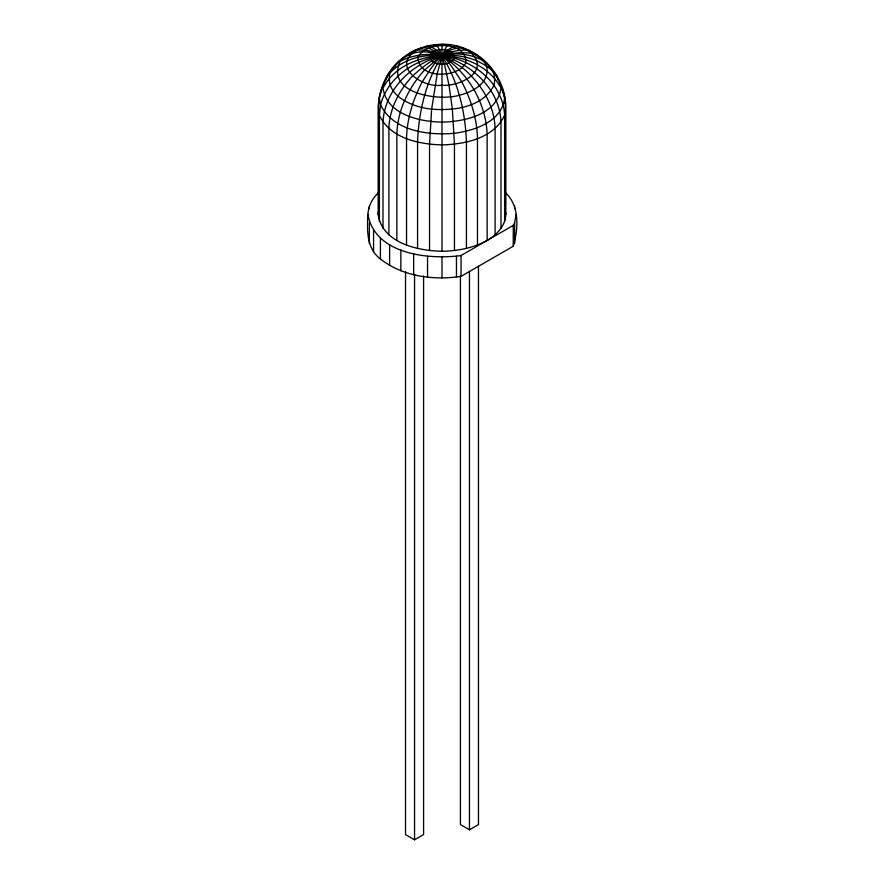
<?xml version="1.0" encoding="UTF-8"?>
<svg xmlns="http://www.w3.org/2000/svg" width="884" height="884" viewBox="0 0 884 884"><rect width="100%" height="100%" fill="white"/><g stroke="black" fill="none" stroke-linecap="round" stroke-linejoin="round"><path stroke-width="1.33" d="M487.15 240.448C496.587 234.857 505.449 225.995 505.847 214.381L505.847 108.025C506.134 73.925 476.222 43.659 442 44.2L442 251.255C417.624 250.769 382.264 243.078 378.153 214.381L378.153 108.025C378.761 90.886 385.347 73.991 397.855 62.035C406.474 55.117 416.563 46.101 428.42 48.134C461.68 62.93 485.692 97.549 487.15 134.092L487.15 240.448C473.371 248.017 457.603 251.023 442 251.255M379.38 221.575L379.38 115.218C377.645 105.726 378.827 94.986 382.949 86.278M505.294 192.48C519.836 205.718 518.411 229.067 513.25 246.238L461.05 276.372C433.48 280.482 402.894 276.593 380.418 259.001C366.429 248.448 367.004 230.083 367.932 214.381C368.385 205.928 372.44 198.104 378.706 192.48M378.153 214.381L378.761 210.79M514.643 243.586L514.643 222.724L516.068 214.381M385.579 80.179L387.501 75.041L390.22 72.101M513.25 246.238L513.25 225.387L514.643 222.724M394.352 67.118C400.761 57.316 411.723 51.924 422.287 47.648M415.148 51.128C422.707 45.846 432.862 44.631 442 44.2M367.932 214.381C374.772 254.283 428.464 259.94 461.05 255.52L513.25 225.387M405.524 271.808L405.524 834.584L414.552 839.8L423.58 834.584L423.58 275.941M460.42 275.907L460.42 824.573L469.448 829.789L478.476 824.573L478.476 266.25M433.193 45.603L435.083 44.598L437.237 46.023L439.569 49.847L444.431 63.946L448.917 84.765L452.354 109.13L454.453 144.191L454.453 250.537M424.718 47.084L428.42 45.758C443.669 51.758 452.895 68.488 461.713 81.715C470.907 99.284 477.062 118.743 477.471 138.678L477.471 245.034M468.851 51.128C452.796 40.288 436.508 60.897 424.718 69.836C408.751 87.372 397.546 110.113 396.85 134.092L396.85 240.448M459.282 47.084L455.58 45.758C440.331 51.758 431.105 68.488 422.287 81.715C413.093 99.284 406.938 118.743 406.529 138.678L406.529 245.034M461.713 47.648C472.277 51.924 483.239 57.316 489.648 67.118M450.807 45.603L448.917 44.598L446.763 46.023L442 55.891L437.237 73.704L431.646 109.13L429.547 144.191L429.547 250.537M493.78 72.101L496.499 75.041L498.421 80.179M501.051 86.278C505.173 94.986 506.355 105.726 504.62 115.218L504.62 221.575M505.239 210.79L505.847 214.381M514.643 206.038L514.643 208.646M504.62 100.842L504.62 103.605M500.996 228.492L500.996 122.136C499.559 85.416 465.625 59.14 431.646 52.896C403.093 45.891 384.695 74.013 379.38 97.859L380.573 104.909L379.38 115.218C390.076 138.335 418.872 144.269 442 144.899C465.128 144.269 493.924 138.335 504.62 115.218C502.035 67.714 440.066 41.029 400.286 61.184C385.17 93.273 438.42 101.538 459.282 95.251C471.282 92.212 486.112 85.173 487.15 71.162C487.25 59.173 475.515 55.25 467.083 50.2C446.243 48.996 427.193 62.532 412.508 76.057C399.214 90.312 389.413 108.71 388.905 128.511L388.905 234.868M495.095 234.868L495.095 128.511C494.377 104.5 480.52 82.621 462.321 67.703C448.862 58.974 433.757 48.41 416.916 50.2C389.733 66.212 422.872 88.477 442 85.162C458.011 87.129 490.808 71.814 471.492 53.305C430.972 48.012 385.104 79.56 383.004 122.136L383.004 228.492M469.448 271.465L469.448 829.789M466.432 248.448L466.432 142.092C465.382 112.08 458.255 81.416 442 55.891C423.281 53.891 402.993 58.863 389.932 73.085C384.639 96.157 413.259 107.351 431.646 109.13C453.89 110.997 483.073 107.318 494.068 85.041C499.692 58.079 461.857 49.692 442 55.891C414.74 59.206 387.722 77.394 380.573 104.909C393.546 131.186 427.978 135.528 454.221 133.318C474.564 130.644 502.079 121.649 504.62 97.859C500.83 85.892 497.968 73.184 486.277 66.079C476.785 59.615 465.614 56.3 454.221 55.493C427.237 54.167 396.408 62.455 383.004 88.08C386.805 114.588 419.48 121.694 442 122.136C464.52 121.694 497.195 114.588 500.996 88.08C489.714 66.886 465.282 56.024 442 55.891C425.745 81.416 418.618 112.08 417.568 142.092L417.568 248.448M461.05 255.52L461.05 276.372M456.453 256.327L456.453 277.178M442 257.145L442 278.007M427.547 256.327L427.547 277.178M414.552 274.261L414.552 839.8M413.657 253.896L413.657 274.747M400.85 249.94L400.85 270.791M389.623 244.625L389.623 265.476M380.418 238.139L380.418 259.001M379.38 100.842L379.38 103.605M373.567 230.746L373.567 251.608M369.357 206.038L369.357 208.646M369.357 222.724L369.357 243.586M418.033 57.106C417.414 78.853 457.857 78.897 465.967 62.62C466.586 40.874 426.143 40.83 418.033 57.106M429.779 55.493C429.967 66.499 449.691 66.819 454.221 58.3C454.033 47.294 434.309 46.974 429.779 55.493"/></g></svg>
